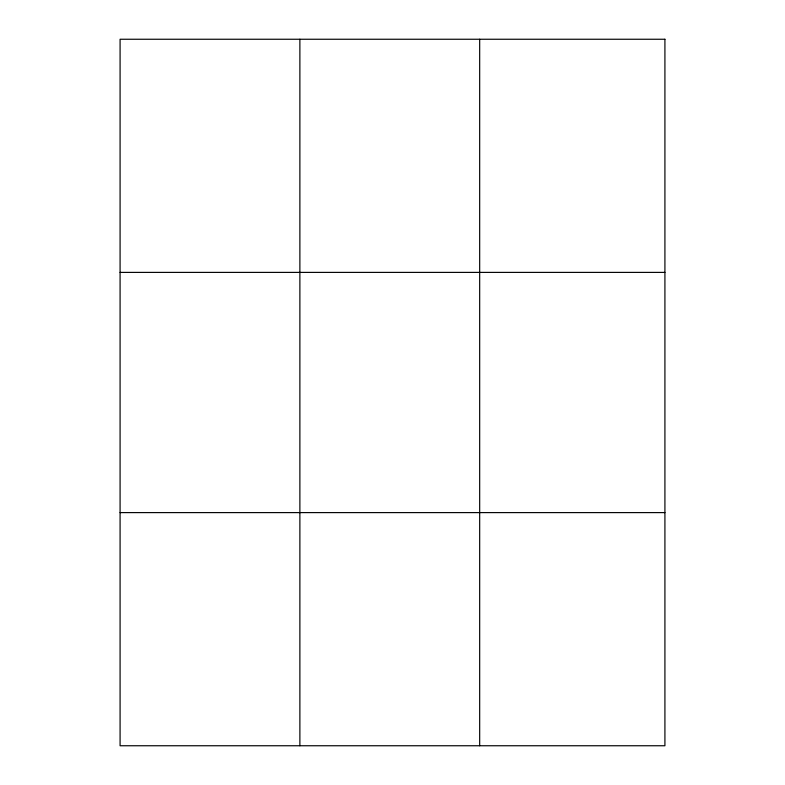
<?xml version="1.0" encoding="UTF-8"?>
<svg xmlns="http://www.w3.org/2000/svg" width="785" height="785" viewBox="0 0 785 785"><rect width="100%" height="100%" fill="white"/><g stroke="black" fill="none" stroke-linecap="round" stroke-linejoin="round"><path stroke-width="1.18" d="M299.88 745.75L299.88 39.25M479.674 745.75L479.674 39.25M120.085 272.395L664.915 272.395M120.085 512.605L664.915 512.605M664.915 39.25L664.915 745.75L120.085 745.75L120.085 39.25L664.915 39.25"/></g></svg>
